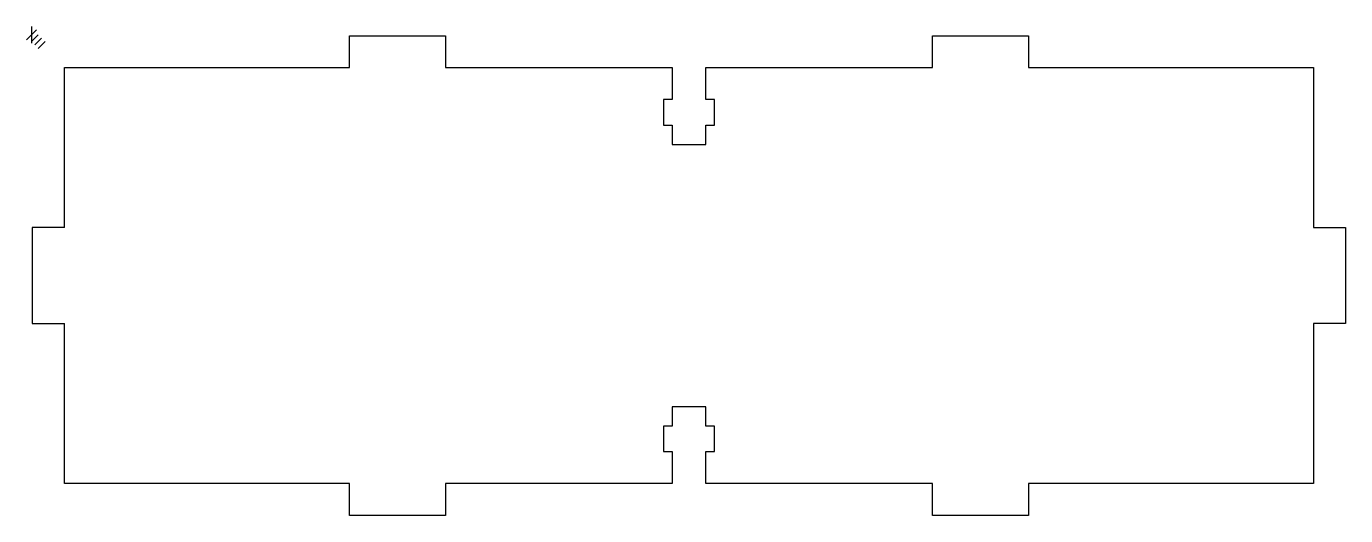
# Model space of a CAD drawing. Extents: x -1 to 205, y 0 to 77.
import ezdxf

# ---------------------------------------------------------------- set-up
doc = ezdxf.new("R2010")
doc.units = 0

msp = doc.modelspace()

# ---------------------------------------------------------------- linework, layer by layer
at = {"layer": 'Layer 1'}
for p, q in [((0, 76.5871), (0, 73.9413)), ((0.793749, 76.0579), (-0.793749, 74.4705)), ((1.05833, 75.2642), (0, 74.20587)), ((1.5875, 74.735), (0.52917, 73.67667)), ((2.11666, 74.2059), (1.05833, 73.14757))]:
    msp.add_line(p, q, dxfattribs=at)
at = {"layer": 'Sketch'}
for p, q in [((49.6321, 75.13239), (64.6321, 75.1324)), ((49.6321, 70.13231), (49.6321, 75.1324)), ((64.6321, 75.1324), (64.6321, 70.1323)), ((140.632, 75.13239), (155.632, 75.1324)), ((140.632, 70.13231), (140.632, 75.1324)), ((155.632, 75.1324), (155.632, 70.1323)), ((5.1321, 70.13231), (49.6321, 70.1323)), ((5.13211, 45.1332), (5.13211, 70.1323)), ((64.6321, 70.1323), (100.007, 70.1323)), ((100.007, 70.1323), (100.007, 65.133)), ((105.257, 70.1323), (140.632, 70.1323)), ((105.257, 65.133), (105.257, 70.1323)), ((155.632, 70.1323), (200.132, 70.1323)), ((200.13191, 70.1323), (200.132, 45.1332)), ((98.632, 65.13309), (98.632, 61.1326)), ((100.007, 65.13309), (98.632, 65.133)), ((106.632, 65.133), (105.257, 65.133)), ((106.632, 61.13251), (106.632, 65.133)), ((98.632, 61.13257), (100.007, 61.1326)), ((100.007, 61.1326), (100.007, 58.1322)), ((105.257, 61.13251), (106.632, 61.1326)), ((105.257, 58.13223), (105.257, 61.1326)), ((100.00701, 58.13223), (105.257, 58.1322)), ((5.13211, 45.1332), (0.132017, 45.1332)), ((0.132017, 45.1332), (0.132017, 30.1314)), ((200.13191, 45.1333), (205.132, 45.1332)), ((205.13209, 45.1333), (205.132, 30.1314)), ((0.132017, 30.1314), (5.13211, 30.1314)), ((5.13211, 5.1336), (5.13211, 30.1314)), ((205.13209, 30.13136), (200.132, 30.1314)), ((200.132, 30.13136), (200.132, 5.13356)), ((100.007, 17.1324), (100.007, 14.132)), ((105.257, 17.1324), (100.007, 17.1324)), ((105.25699, 14.13203), (105.257, 17.1324)), ((100.007, 14.13199), (98.632, 14.132)), ((98.632, 14.13199), (98.632, 10.1315)), ((106.632, 14.13203), (105.257, 14.132)), ((106.632, 10.13151), (106.632, 14.132)), ((98.632, 10.13153), (100.007, 10.1315)), ((100.007, 10.13153), (100.007, 5.13356)), ((105.257, 10.13151), (106.632, 10.1315)), ((105.257, 5.13353), (105.257, 10.1315)), ((49.63211, 5.1336), (5.13211, 5.13356)), ((49.63211, 0.13294), (49.6321, 5.13356)), ((64.6321, 5.133562), (64.6321, 0.132942)), ((100.007, 5.133562), (64.6321, 5.13356)), ((140.632, 5.13356), (105.257, 5.13356)), ((140.6319, 0.13294), (140.632, 5.13356)), ((155.632, 5.133562), (155.632, 0.132942)), ((200.132, 5.133562), (155.632, 5.13356)), ((64.6321, 0.13294), (49.6321, 0.132942)), ((155.632, 0.13294), (140.632, 0.132942))]:
    msp.add_line(p, q, dxfattribs=at)

doc.saveas('drawing.dxf')
